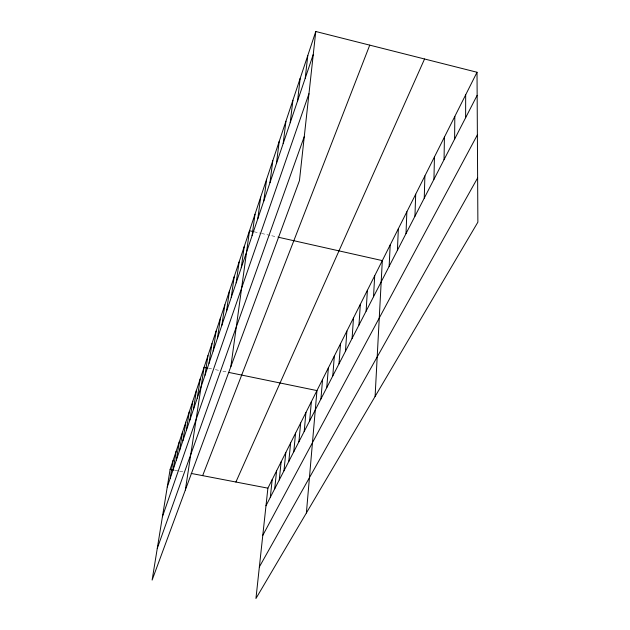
<?xml version="1.0" encoding="UTF-8"?>
<svg xmlns="http://www.w3.org/2000/svg" width="630" height="630" viewBox="0 0 630 630"><rect width="100%" height="100%" fill="white"/><g stroke="black" fill="none" stroke-linecap="round" stroke-linejoin="round"><path stroke-width="0.47" stroke-dasharray="3.15 2.36" d="M174.919 470.311L178.755 471.043M179.715 471.232L184.503 472.153M208.782 368.298L211.609 368.881M215.381 369.66L221.036 370.826M222.925 371.212L227.611 372.18M254.126 231.785L260.615 233.242M261.544 233.454L269.876 235.329M271.735 235.746L277.255 236.982"/><path stroke-width="0.94" d="M465.625 117.731L465.672 94.815M454.608 139.151L454.821 116.4M444.055 159.658L444.418 137.08M433.944 179.306L434.448 156.909M424.25 198.151L424.888 175.935M414.949 216.232L415.698 194.213M406.011 233.612L406.862 211.775M397.412 250.315L398.365 228.674M389.143 266.388L390.19 244.936M375.094 396.451L382.315 260.607L278.176 237.195M373.511 296.769L374.716 275.712M366.117 311.149L367.392 290.28M358.982 325.017L360.321 304.345M352.091 338.404L353.493 317.93M345.437 351.343L346.894 331.057M339.003 363.849L340.507 343.744M332.782 375.937L334.333 356.029M326.757 387.639L328.356 367.912M320.93 398.963L322.568 379.425M306.385 512.962L316.961 390.584L228.556 372.369M309.653 420.895L311.362 401.719M304.195 431.503L305.928 412.516M298.904 441.78L300.668 422.982M293.777 451.757L295.565 433.133M288.8 461.428L290.611 442.984M283.965 470.815L285.807 452.545M279.279 479.934L281.13 461.837M274.719 488.785L276.594 470.862M270.294 497.393L272.184 479.635M477.02 72.253L267.892 488.163L255.945 598.5L477.879 222.154L477.02 72.253L315.772 31.5L170.124 469.389L152.121 580.072L299.455 180.613L315.772 31.5M305.227 78.222L307.802 55.448M297.549 100.973L300.187 78.341M290.209 122.724L292.903 100.257M283.177 143.553L285.918 121.243M276.444 163.509L279.224 141.372M269.979 182.653L272.798 160.689M263.781 201.025L266.632 179.243M257.82 218.673L260.694 197.072M252.094 235.651L254.993 214.232M230.848 366.621L249.496 230.745L253.205 231.58M241.274 267.703L244.204 246.653M236.163 282.854L239.109 261.993M231.234 297.462L234.187 276.791M226.477 311.559L229.43 291.068M217.445 338.31L220.413 318.197M221.886 325.167L224.847 304.865M213.161 351.012L216.121 331.089M209.01 363.305L211.971 343.563M204.994 375.197L207.955 355.635M197.229 398.199L200.19 379M185.346 489.99L204.065 367.329L207.837 368.109M193.481 409.319L196.426 390.301M186.315 430.542L189.252 411.878M189.843 420.092L192.78 401.255M179.581 450.489L182.495 432.18M182.897 440.669L185.826 422.179M173.242 469.287L176.132 451.316M176.369 460.026L179.266 441.89M170.202 478.28L173.085 460.483M167.257 487.022L313.26 54.416M162.422 516.734L308.96 93.72M157.279 548.352L304.274 136.56M202.655 475.634L369.739 45.139M235.904 482.021L424.557 58.992M265.986 505.756L477.146 95.335M262.781 535.382L477.375 134.883M259.371 566.898L477.627 177.936M170.124 469.389L173.959 470.122M191.197 473.437L267.892 488.163"/></g></svg>
